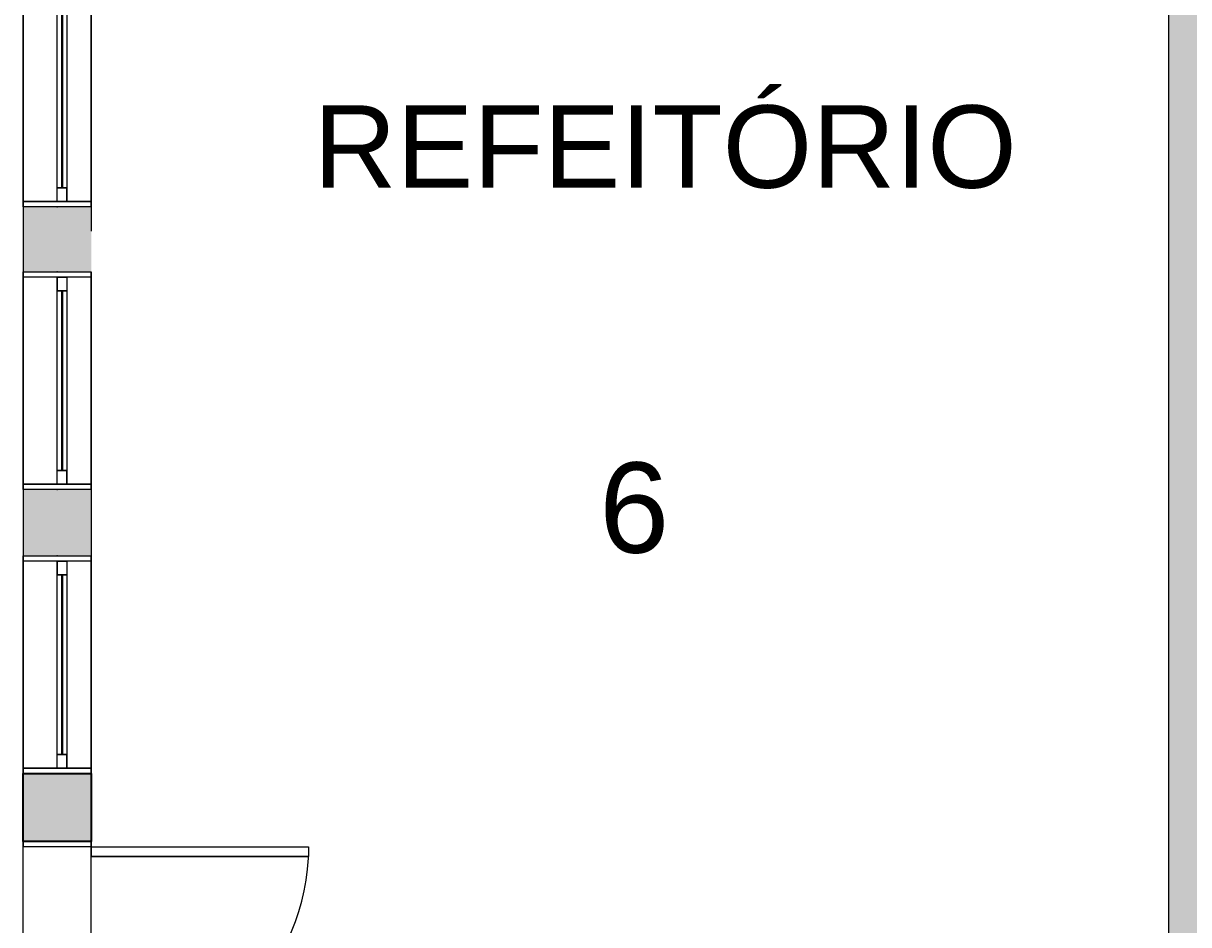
# Model space of a CAD drawing. Header units: metres. Extents: x 512 to 829, y -209 to 245.
# Drawn here: x 725.446 to 729.734, y -86.205 to -82.89 of the extents above; entities that cross this region are included whole.
import ezdxf

# ---------------------------------------------------------------- set-up
doc = ezdxf.new("R2010")
doc.units = ezdxf.units.M
doc.header["$LTSCALE"] = 0.508
doc.set_wipeout_variables(frame=1)
doc.header["$PDSIZE"] = -2
for name, color, linetype, lineweight in [('CONTORNO', 7, 'Continuous', 15), ('COVID-ADESIVO MESA', 12, 'Continuous', 5), ('None', 7, 'Continuous', 5), ('NãoImprimir', 7, 'Continuous', 5), ('Peitoris', 2, 'Continuous', 5), ('Telhado-Princ', 7, 'Continuous', 5)]:
    doc.layers.add(name, color=color, linetype=linetype, lineweight=lineweight)
doc.styles.add('Arial', font='arial.ttf')
doc.styles.add('R80 - 1_100', font='arial.ttf', dxfattribs={"height": 0.25})

# ---------------------------------------------------------------- blocks, each defined once
blk = doc.blocks.new('Grupo-1752')
at = {"color": 7, "linetype": 'Continuous', "lineweight": 5}
for points in [[(-0.4, 0.125), (-0.38095, 0.125), (-0.38095, -0.125), (-0.4, -0.125)], [(0.38095, 0.125), (0.4, 0.125), (0.4, -0.125), (0.38095, -0.125)]]:
    blk.add_wipeout(points, dxfattribs=at).dxf.layer = 'None'
at = {"layer": 'None', "color": 7, "linetype": 'Continuous', "lineweight": 5}
for points in [[(-0.4, 0.125), (-0.38095, 0.125), (-0.38095, -0.125), (-0.4, -0.125)], [(0.38095, 0.125), (0.4, 0.125), (0.4, -0.125), (0.38095, -0.125)]]:
    blk.add_lwpolyline(points, close=True, dxfattribs=at)
blk = doc.blocks.new('Grupo-1753')
at = {"layer": 'None', "color": 7}
blk.add_blockref('Grupo-1752', (0, 0), dxfattribs=at)
at = {"layer": 'None', "color": 7, "linetype": 'Continuous', "lineweight": 5}
for p, q in [((-0.4, 0.125), (-0.38095, 0.125)), ((-0.38095, 0.125), (-0.38095, -0.125)), ((0.4, 0.125), (0.38095, 0.125)), ((0.38095, 0.125), (0.38095, -0.125)), ((-0.4, -0.125), (-0.38095, -0.125)), ((0.4, -0.125), (0.38095, -0.125))]:
    blk.add_line(p, q, dxfattribs=at)
blk = doc.blocks.new('Grupo-1754')
at = {"layer": 'None', "color": 7, "linetype": 'Continuous', "lineweight": 5}
for p, q in [((-0.38095, 0.034925), (-0.38095, 0)), ((0.38095, 0.034925), (0.38095, 0))]:
    blk.add_line(p, q, dxfattribs=at)
blk = doc.blocks.new('Grupo-1755')
at = {"color": 7, "linetype": 'Continuous', "lineweight": 5}
for points in [[(-0.38095, 0.034925), (-0.33015, 0.034925), (-0.33015, 0), (-0.38095, 0)], [(0.33015, 0.034925), (0.38095, 0.034925), (0.38095, 0), (0.33015, 0)]]:
    blk.add_wipeout(points, dxfattribs=at).dxf.layer = 'None'
at = {"layer": 'None', "color": 7, "linetype": 'Continuous', "lineweight": 5}
for points in [[(-0.38095, 0.034925), (-0.33015, 0.034925), (-0.33015, 0), (-0.38095, 0)], [(0.33015, 0.034925), (0.38095, 0.034925), (0.38095, 0), (0.33015, 0)]]:
    blk.add_lwpolyline(points, close=True, dxfattribs=at)
blk = doc.blocks.new('Grupo-1756')
at = {"layer": 'None', "color": 7}
blk.add_blockref('Grupo-1754', (0, 0), dxfattribs=at)
at = {"color": 7, "linetype": 'Continuous', "lineweight": 5}
blk.add_wipeout([(-0.33015, 0.034925), (0.33015, 0.034925), (0.33015, 0), (-0.33015, 0)], dxfattribs=at).dxf.layer = 'None'
at = {"layer": 'None', "color": 7, "linetype": 'Continuous', "lineweight": 5}
blk.add_lwpolyline([(-0.33015, 0.034925), (0.33015, 0.034925), (0.33015, 0), (-0.33015, 0)], close=True, dxfattribs=at)
at = {"layer": 'None', "color": 7}
blk.add_blockref('Grupo-1755', (0, 0), dxfattribs=at)
at = {"layer": 'None', "color": 7, "linetype": 'Continuous', "lineweight": 5}
for p, q in [((-0.38095, 0.034925), (-0.33015, 0.034925)), ((-0.38095, 0), (-0.33015, 0)), ((-0.33015, 0.034925), (-0.33015, 0)), ((0.38095, 0.034925), (0.33015, 0.034925)), ((0.33015, 0.034925), (0.33015, 0)), ((0.38095, 0), (0.33015, 0))]:
    blk.add_line(p, q, dxfattribs=at)
blk = doc.blocks.new('Grupo-1757')
at = {"color": 7, "linetype": 'Continuous', "lineweight": 9}
blk.add_wipeout([(-0.3301, 0.0181), (0.3301, 0.0181), (0.3301, 0.0168), (-0.3301, 0.0168)], dxfattribs=at).dxf.layer = 'None'
blk = doc.blocks.new('Grupo-1758')
at = {"layer": 'None', "color": 7}
blk.add_blockref('Grupo-1757', (0, 0), dxfattribs=at)
at = {"layer": 'None', "color": 7, "linetype": 'Continuous', "lineweight": 25}
for p, q in [((-0.3301, 0.0181), (0.3301, 0.0181)), ((-0.3301, 0.0168), (0.3301, 0.0168))]:
    blk.add_line(p, q, dxfattribs=at)
blk = doc.blocks.new('Grupo-1759')
at = {"layer": 'None', "color": 7, "linetype": 'Continuous', "lineweight": 20}
for p, q in [((0.4, 0.125), (-0.4, 0.125)), ((0.4, -0.125), (-0.4, -0.125))]:
    blk.add_line(p, q, dxfattribs=at)
blk = doc.blocks.new('Window (2D)-158')
at = {"color": 7, "linetype": 'Continuous', "lineweight": 5}
blk.add_wipeout([(-0.4, 0.125), (0.4, 0.125), (0.4, -0.125), (-0.4, -0.125)], dxfattribs=at).dxf.layer = 'None'
at = {"layer": 'None', "color": 7}
blk.add_blockref('Grupo-1753', (0, 0), dxfattribs=at)
at = {"layer": 'None', "color": 7, "linetype": 'Continuous', "lineweight": 5}
for p, q in [((-0.4, 0.125), (0.4, 0.125)), ((-0.4, -0.125), (0.4, -0.125))]:
    blk.add_line(p, q, dxfattribs=at)
at = {"layer": 'NãoImprimir', "linetype": 'Continuous'}
for p in [(-0.4, 0), (0.4, 0)]:
    blk.add_point(p, dxfattribs=at)
at = {"layer": 'Peitoris'}
blk.add_blockref('Grupo-1756', (0, 0), dxfattribs=at)
blk.add_blockref('Grupo-1758', (0, 0), dxfattribs=at)
at = {"layer": 'Telhado-Princ'}
blk.add_blockref('Grupo-1759', (0, 0), dxfattribs=at)
blk = doc.blocks.new('Grupo-1760')
at = {"color": 7, "linetype": 'Continuous', "lineweight": 5}
for points in [[(-0.4, 0.125), (-0.38095, 0.125), (-0.38095, -0.125), (-0.4, -0.125)], [(0.38095, 0.125), (0.4, 0.125), (0.4, -0.125), (0.38095, -0.125)]]:
    blk.add_wipeout(points, dxfattribs=at).dxf.layer = 'None'
at = {"layer": 'None', "color": 7, "linetype": 'Continuous', "lineweight": 5}
for points in [[(-0.4, 0.125), (-0.38095, 0.125), (-0.38095, -0.125), (-0.4, -0.125)], [(0.38095, 0.125), (0.4, 0.125), (0.4, -0.125), (0.38095, -0.125)]]:
    blk.add_lwpolyline(points, close=True, dxfattribs=at)
blk = doc.blocks.new('Grupo-1761')
at = {"layer": 'None', "color": 7}
blk.add_blockref('Grupo-1760', (0, 0), dxfattribs=at)
at = {"layer": 'None', "color": 7, "linetype": 'Continuous', "lineweight": 5}
for p, q in [((-0.4, 0.125), (-0.38095, 0.125)), ((-0.38095, 0.125), (-0.38095, -0.125)), ((0.4, 0.125), (0.38095, 0.125)), ((0.38095, 0.125), (0.38095, -0.125)), ((-0.4, -0.125), (-0.38095, -0.125)), ((0.4, -0.125), (0.38095, -0.125))]:
    blk.add_line(p, q, dxfattribs=at)
blk = doc.blocks.new('Grupo-1762')
at = {"layer": 'None', "color": 7, "linetype": 'Continuous', "lineweight": 5}
for p, q in [((-0.38095, 0.034925), (-0.38095, 0)), ((0.38095, 0.034925), (0.38095, 0))]:
    blk.add_line(p, q, dxfattribs=at)
blk = doc.blocks.new('Grupo-1763')
at = {"color": 7, "linetype": 'Continuous', "lineweight": 5}
for points in [[(-0.38095, 0.034925), (-0.33015, 0.034925), (-0.33015, 0), (-0.38095, 0)], [(0.33015, 0.034925), (0.38095, 0.034925), (0.38095, 0), (0.33015, 0)]]:
    blk.add_wipeout(points, dxfattribs=at).dxf.layer = 'None'
at = {"layer": 'None', "color": 7, "linetype": 'Continuous', "lineweight": 5}
for points in [[(-0.38095, 0.034925), (-0.33015, 0.034925), (-0.33015, 0), (-0.38095, 0)], [(0.33015, 0.034925), (0.38095, 0.034925), (0.38095, 0), (0.33015, 0)]]:
    blk.add_lwpolyline(points, close=True, dxfattribs=at)
blk = doc.blocks.new('Grupo-1764')
at = {"layer": 'None', "color": 7}
blk.add_blockref('Grupo-1762', (0, 0), dxfattribs=at)
at = {"color": 7, "linetype": 'Continuous', "lineweight": 5}
blk.add_wipeout([(-0.33015, 0.034925), (0.33015, 0.034925), (0.33015, 0), (-0.33015, 0)], dxfattribs=at).dxf.layer = 'None'
at = {"layer": 'None', "color": 7, "linetype": 'Continuous', "lineweight": 5}
blk.add_lwpolyline([(-0.33015, 0.034925), (0.33015, 0.034925), (0.33015, 0), (-0.33015, 0)], close=True, dxfattribs=at)
at = {"layer": 'None', "color": 7}
blk.add_blockref('Grupo-1763', (0, 0), dxfattribs=at)
at = {"layer": 'None', "color": 7, "linetype": 'Continuous', "lineweight": 5}
for p, q in [((-0.38095, 0.034925), (-0.33015, 0.034925)), ((-0.38095, 0), (-0.33015, 0)), ((-0.33015, 0.034925), (-0.33015, 0)), ((0.38095, 0.034925), (0.33015, 0.034925)), ((0.33015, 0.034925), (0.33015, 0)), ((0.38095, 0), (0.33015, 0))]:
    blk.add_line(p, q, dxfattribs=at)
blk = doc.blocks.new('Grupo-1765')
at = {"color": 7, "linetype": 'Continuous', "lineweight": 9}
blk.add_wipeout([(-0.3301, 0.0181), (0.3301, 0.0181), (0.3301, 0.0168), (-0.3301, 0.0168)], dxfattribs=at).dxf.layer = 'None'
blk = doc.blocks.new('Grupo-1766')
at = {"layer": 'None', "color": 7}
blk.add_blockref('Grupo-1765', (0, 0), dxfattribs=at)
at = {"layer": 'None', "color": 7, "linetype": 'Continuous', "lineweight": 25}
for p, q in [((-0.3301, 0.0181), (0.3301, 0.0181)), ((-0.3301, 0.0168), (0.3301, 0.0168))]:
    blk.add_line(p, q, dxfattribs=at)
blk = doc.blocks.new('Grupo-1767')
at = {"layer": 'None', "color": 7, "linetype": 'Continuous', "lineweight": 20}
for p, q in [((0.4, 0.125), (-0.4, 0.125)), ((0.4, -0.125), (-0.4, -0.125))]:
    blk.add_line(p, q, dxfattribs=at)
blk = doc.blocks.new('Window (2D)-159')
at = {"color": 7, "linetype": 'Continuous', "lineweight": 5}
blk.add_wipeout([(-0.4, 0.125), (0.4, 0.125), (0.4, -0.125), (-0.4, -0.125)], dxfattribs=at).dxf.layer = 'None'
at = {"layer": 'None', "color": 7}
blk.add_blockref('Grupo-1761', (0, 0), dxfattribs=at)
at = {"layer": 'None', "color": 7, "linetype": 'Continuous', "lineweight": 5}
for p, q in [((-0.4, 0.125), (0.4, 0.125)), ((-0.4, -0.125), (0.4, -0.125))]:
    blk.add_line(p, q, dxfattribs=at)
at = {"layer": 'NãoImprimir', "linetype": 'Continuous'}
for p in [(-0.4, 0), (0.4, 0)]:
    blk.add_point(p, dxfattribs=at)
at = {"layer": 'Peitoris'}
blk.add_blockref('Grupo-1764', (0, 0), dxfattribs=at)
blk.add_blockref('Grupo-1766', (0, 0), dxfattribs=at)
at = {"layer": 'Telhado-Princ'}
blk.add_blockref('Grupo-1767', (0, 0), dxfattribs=at)
blk = doc.blocks.new('Grupo-1768')
at = {"color": 7, "linetype": 'Continuous', "lineweight": 5}
for points in [[(-0.4, 0.125), (-0.38095, 0.125), (-0.38095, -0.125), (-0.4, -0.125)], [(0.38095, 0.125), (0.4, 0.125), (0.4, -0.125), (0.38095, -0.125)]]:
    blk.add_wipeout(points, dxfattribs=at).dxf.layer = 'None'
at = {"layer": 'None', "color": 7, "linetype": 'Continuous', "lineweight": 5}
for points in [[(-0.4, 0.125), (-0.38095, 0.125), (-0.38095, -0.125), (-0.4, -0.125)], [(0.38095, 0.125), (0.4, 0.125), (0.4, -0.125), (0.38095, -0.125)]]:
    blk.add_lwpolyline(points, close=True, dxfattribs=at)
blk = doc.blocks.new('Grupo-1769')
at = {"layer": 'None', "color": 7}
blk.add_blockref('Grupo-1768', (0, 0), dxfattribs=at)
at = {"layer": 'None', "color": 7, "linetype": 'Continuous', "lineweight": 5}
for p, q in [((-0.4, 0.125), (-0.38095, 0.125)), ((-0.38095, 0.125), (-0.38095, -0.125)), ((0.4, 0.125), (0.38095, 0.125)), ((0.38095, 0.125), (0.38095, -0.125)), ((-0.4, -0.125), (-0.38095, -0.125)), ((0.4, -0.125), (0.38095, -0.125))]:
    blk.add_line(p, q, dxfattribs=at)
blk = doc.blocks.new('Grupo-1770')
at = {"layer": 'None', "color": 7, "linetype": 'Continuous', "lineweight": 5}
for p, q in [((-0.38095, 0.034925), (-0.38095, 0)), ((0.38095, 0.034925), (0.38095, 0))]:
    blk.add_line(p, q, dxfattribs=at)
blk = doc.blocks.new('Grupo-1771')
at = {"color": 7, "linetype": 'Continuous', "lineweight": 5}
for points in [[(-0.38095, 0.034925), (-0.33015, 0.034925), (-0.33015, 0), (-0.38095, 0)], [(0.33015, 0.034925), (0.38095, 0.034925), (0.38095, 0), (0.33015, 0)]]:
    blk.add_wipeout(points, dxfattribs=at).dxf.layer = 'None'
at = {"layer": 'None', "color": 7, "linetype": 'Continuous', "lineweight": 5}
for points in [[(-0.38095, 0.034925), (-0.33015, 0.034925), (-0.33015, 0), (-0.38095, 0)], [(0.33015, 0.034925), (0.38095, 0.034925), (0.38095, 0), (0.33015, 0)]]:
    blk.add_lwpolyline(points, close=True, dxfattribs=at)
blk = doc.blocks.new('Grupo-1772')
at = {"layer": 'None', "color": 7}
blk.add_blockref('Grupo-1770', (0, 0), dxfattribs=at)
at = {"color": 7, "linetype": 'Continuous', "lineweight": 5}
blk.add_wipeout([(-0.33015, 0.034925), (0.33015, 0.034925), (0.33015, 0), (-0.33015, 0)], dxfattribs=at).dxf.layer = 'None'
at = {"layer": 'None', "color": 7, "linetype": 'Continuous', "lineweight": 5}
blk.add_lwpolyline([(-0.33015, 0.034925), (0.33015, 0.034925), (0.33015, 0), (-0.33015, 0)], close=True, dxfattribs=at)
at = {"layer": 'None', "color": 7}
blk.add_blockref('Grupo-1771', (0, 0), dxfattribs=at)
at = {"layer": 'None', "color": 7, "linetype": 'Continuous', "lineweight": 5}
for p, q in [((-0.38095, 0.034925), (-0.33015, 0.034925)), ((-0.38095, 0), (-0.33015, 0)), ((-0.33015, 0.034925), (-0.33015, 0)), ((0.38095, 0.034925), (0.33015, 0.034925)), ((0.33015, 0.034925), (0.33015, 0)), ((0.38095, 0), (0.33015, 0))]:
    blk.add_line(p, q, dxfattribs=at)
blk = doc.blocks.new('Grupo-1773')
at = {"color": 7, "linetype": 'Continuous', "lineweight": 9}
blk.add_wipeout([(-0.3301, 0.0181), (0.3301, 0.0181), (0.3301, 0.0168), (-0.3301, 0.0168)], dxfattribs=at).dxf.layer = 'None'
blk = doc.blocks.new('Grupo-1774')
at = {"layer": 'None', "color": 7}
blk.add_blockref('Grupo-1773', (0, 0), dxfattribs=at)
at = {"layer": 'None', "color": 7, "linetype": 'Continuous', "lineweight": 25}
for p, q in [((-0.3301, 0.0181), (0.3301, 0.0181)), ((-0.3301, 0.0168), (0.3301, 0.0168))]:
    blk.add_line(p, q, dxfattribs=at)
blk = doc.blocks.new('Grupo-1775')
at = {"layer": 'None', "color": 7, "linetype": 'Continuous', "lineweight": 20}
for p, q in [((0.4, 0.125), (-0.4, 0.125)), ((0.4, -0.125), (-0.4, -0.125))]:
    blk.add_line(p, q, dxfattribs=at)
blk = doc.blocks.new('Window (2D)-160')
at = {"color": 7, "linetype": 'Continuous', "lineweight": 5}
blk.add_wipeout([(-0.4, 0.125), (0.4, 0.125), (0.4, -0.125), (-0.4, -0.125)], dxfattribs=at).dxf.layer = 'None'
at = {"layer": 'None', "color": 7}
blk.add_blockref('Grupo-1769', (0, 0), dxfattribs=at)
at = {"layer": 'None', "color": 7, "linetype": 'Continuous', "lineweight": 5}
for p, q in [((-0.4, 0.125), (0.4, 0.125)), ((-0.4, -0.125), (0.4, -0.125))]:
    blk.add_line(p, q, dxfattribs=at)
at = {"layer": 'NãoImprimir', "linetype": 'Continuous'}
for p in [(-0.4, 0), (0.4, 0)]:
    blk.add_point(p, dxfattribs=at)
at = {"layer": 'Peitoris'}
blk.add_blockref('Grupo-1772', (0, 0), dxfattribs=at)
blk.add_blockref('Grupo-1774', (0, 0), dxfattribs=at)
at = {"layer": 'Telhado-Princ'}
blk.add_blockref('Grupo-1775', (0, 0), dxfattribs=at)
blk = doc.blocks.new('Grupo-1824')
at = {"layer": 'None', "color": 7, "linetype": 'Continuous', "lineweight": 5}
for p, q in [((-0.42, 0.125), (-0.42, -0.125)), ((0.42, 0.125), (0.42, -0.125))]:
    blk.add_line(p, q, dxfattribs=at)
blk = doc.blocks.new('Grupo-1825')
at = {"color": 7, "linetype": 'Continuous', "lineweight": 5}
for points in [[(-0.42, 0.125), (-0.4, 0.125), (-0.4, -0.125), (-0.42, -0.125)], [(0.4, 0.125), (0.42, 0.125), (0.42, -0.125), (0.4, -0.125)]]:
    blk.add_wipeout(points, dxfattribs=at).dxf.layer = 'None'
at = {"layer": 'None', "color": 7, "linetype": 'Continuous', "lineweight": 5}
for points in [[(-0.42, 0.125), (-0.4, 0.125), (-0.4, -0.125), (-0.42, -0.125)], [(0.4, 0.125), (0.42, 0.125), (0.42, -0.125), (0.4, -0.125)]]:
    blk.add_lwpolyline(points, close=True, dxfattribs=at)
blk = doc.blocks.new('Grupo-1826')
at = {"layer": 'None', "color": 7}
blk.add_blockref('Grupo-1824', (0, 0), dxfattribs=at)
blk.add_blockref('Grupo-1825', (0, 0), dxfattribs=at)
at = {"layer": 'None', "color": 7, "linetype": 'Continuous', "lineweight": 5}
for p, q in [((-0.42, 0.125), (-0.4, 0.125)), ((-0.4, 0.125), (-0.4, -0.125)), ((0.42, 0.125), (0.4, 0.125)), ((0.4, 0.125), (0.4, -0.125)), ((-0.42, -0.125), (-0.4, -0.125)), ((0.42, -0.125), (0.4, -0.125))]:
    blk.add_line(p, q, dxfattribs=at)
blk = doc.blocks.new('Grupo-1827')
at = {"layer": 'None', "color": 7, "linetype": 'Continuous', "lineweight": 5}
blk.add_arc((-0.4, 0.125), 0.8, 0, 90, dxfattribs=at)
blk = doc.blocks.new('Grupo-1828')
at = {"color": 7, "linetype": 'Continuous', "lineweight": 5}
blk.add_wipeout([(-0.4, 0.125), (-0.4, 0.925), (-0.365, 0.925), (-0.365, 0.125)], dxfattribs=at).dxf.layer = 'None'
at = {"layer": 'None', "color": 7, "linetype": 'Continuous', "lineweight": 5}
blk.add_lwpolyline([(-0.4, 0.125), (-0.4, 0.925), (-0.365, 0.925), (-0.365, 0.125)], close=True, dxfattribs=at)
blk = doc.blocks.new('Grupo-1829')
at = {"layer": 'None', "color": 7}
blk.add_blockref('Grupo-1828', (0, 0), dxfattribs=at)
at = {"layer": 'None', "color": 7, "linetype": 'Continuous', "lineweight": 5}
for p, q in [((-0.4, 0.125), (-0.4, 0.925)), ((-0.4, 0.925), (-0.365, 0.925)), ((-0.365, 0.125), (-0.365, 0.925)), ((-0.4, 0.125), (-0.365, 0.125))]:
    blk.add_line(p, q, dxfattribs=at)
blk = doc.blocks.new('Grupo-1830')
at = {"layer": 'Peitoris', "color": 7}
blk.add_blockref('Grupo-1829', (0, 0), dxfattribs=at)
blk = doc.blocks.new('Grupo-1831')
at = {"layer": 'None', "color": 7, "linetype": 'Continuous', "lineweight": 5}
for p, q in [((0.42, 0.125), (-0.42, 0.125)), ((0.42, -0.125), (-0.42, -0.125))]:
    blk.add_line(p, q, dxfattribs=at)
blk = doc.blocks.new('Door (2D)-58')
at = {"layer": 'None', "color": 7}
blk.add_blockref('Grupo-1826', (0, 0), dxfattribs=at)
at = {"layer": 'NãoImprimir', "color": 7, "linetype": 'Continuous', "lineweight": 5}
for p in [(-0.42, 0), (0.42, 0)]:
    blk.add_point(p, dxfattribs=at)
at = {"layer": 'Peitoris', "color": 7}
blk.add_blockref('Grupo-1827', (0, 0), dxfattribs=at)
at = {"layer": 'None', "color": 7}
blk.add_blockref('Grupo-1830', (0, 0), dxfattribs=at)
at = {"layer": 'Telhado-Princ', "color": 7}
blk.add_blockref('Grupo-1831', (0, 0), dxfattribs=at)
blk = doc.blocks.new('Grupo-1888')
at = {"layer": 'None', "linetype": 'Continuous', "lineweight": 0}
blk.add_hatch(color=255, dxfattribs=at).paths.add_polyline_path([(7.0663, 13.1225), (7.0663, 13.3725), (7.3163, 13.3725), (7.3163, 13.1225)])
at = {"layer": 'None', "color": 7, "linetype": 'Continuous', "lineweight": 25}
blk.add_lwpolyline([(7.0663, 13.1225), (7.0663, 13.3725), (7.3163, 13.3725), (7.3163, 13.1225)], close=True, dxfattribs=at)

msp = doc.modelspace()

# ---------------------------------------------------------------- linework, layer by layer
at = {"layer": 'None', "color": 7, "linetype": 'Continuous', "lineweight": 18}
for p, q in [((729.6595, -81.7243), (729.6595, -87.7992)), ((725.4455, -83.5643), (725.4455, -83.8043)), ((725.6955, -83.5643), (725.6955, -83.6543)), ((725.4455, -84.6043), (725.4455, -84.8492)), ((725.6955, -84.6043), (725.6955, -84.8492)), ((725.4455, -85.6492), (725.4455, -85.8992)), ((725.6955, -85.6492), (725.6955, -85.6992)), ((725.6955, -85.8492), (725.6955, -85.8992))]:
    msp.add_line(p, q, dxfattribs=at)
at = {"layer": 'None', "color": 250, "linetype": 'Continuous'}
for points in [[(729.6595, -81.7243), (729.8095, -81.7243), (729.6595, -87.9992), (729.8095, -87.9992)], [(725.4455, -83.5643), (725.6955, -83.5643), (725.4455, -83.8043), (725.6955, -83.8043)], [(725.4455, -84.6043), (725.6955, -84.6043), (725.4455, -84.8492), (725.6955, -84.8492)], [(725.4455, -85.6492), (725.6955, -85.6492), (725.4455, -85.8992), (725.6955, -85.8992)]]:
    msp.add_solid(points, dxfattribs=at)

# ---------------------------------------------------------------- texts
at = {"layer": 'CONTORNO', "color": 7, "insert": (727.8071, -83.1917), "char_height": 0.30317, "attachment_point": 2, "line_spacing_factor": 0.96736, "style": 'Arial'}
msp.add_mtext('REFEITÓRIO', dxfattribs=at)
at = {"layer": 'COVID-ADESIVO MESA', "insert": (727.8222, -84.5052), "char_height": 0.3319, "width": 5.589825, "attachment_point": 3, "style": 'R80 - 1_100'}
msp.add_mtext('6', dxfattribs=at)

# ---------------------------------------------------------------- next in the draw order: block references
at = {"layer": 'None', "color": 7, "rotation": 270}
for name, p in [('Window (2D)-160', (725.5705, -83.1643)), ('Window (2D)-159', (725.5705, -84.2043)), ('Window (2D)-158', (725.5705, -85.2492)), ('Door (2D)-58', (725.5705, -86.3192))]:
    msp.add_blockref(name, p, dxfattribs=at)

# ---------------------------------------------------------------- next in the draw order: block references
at = {"layer": 'None', "color": 7}
msp.add_blockref('Grupo-1888', (718.3793, -99.0216), dxfattribs=at)

doc.saveas('drawing.dxf')
